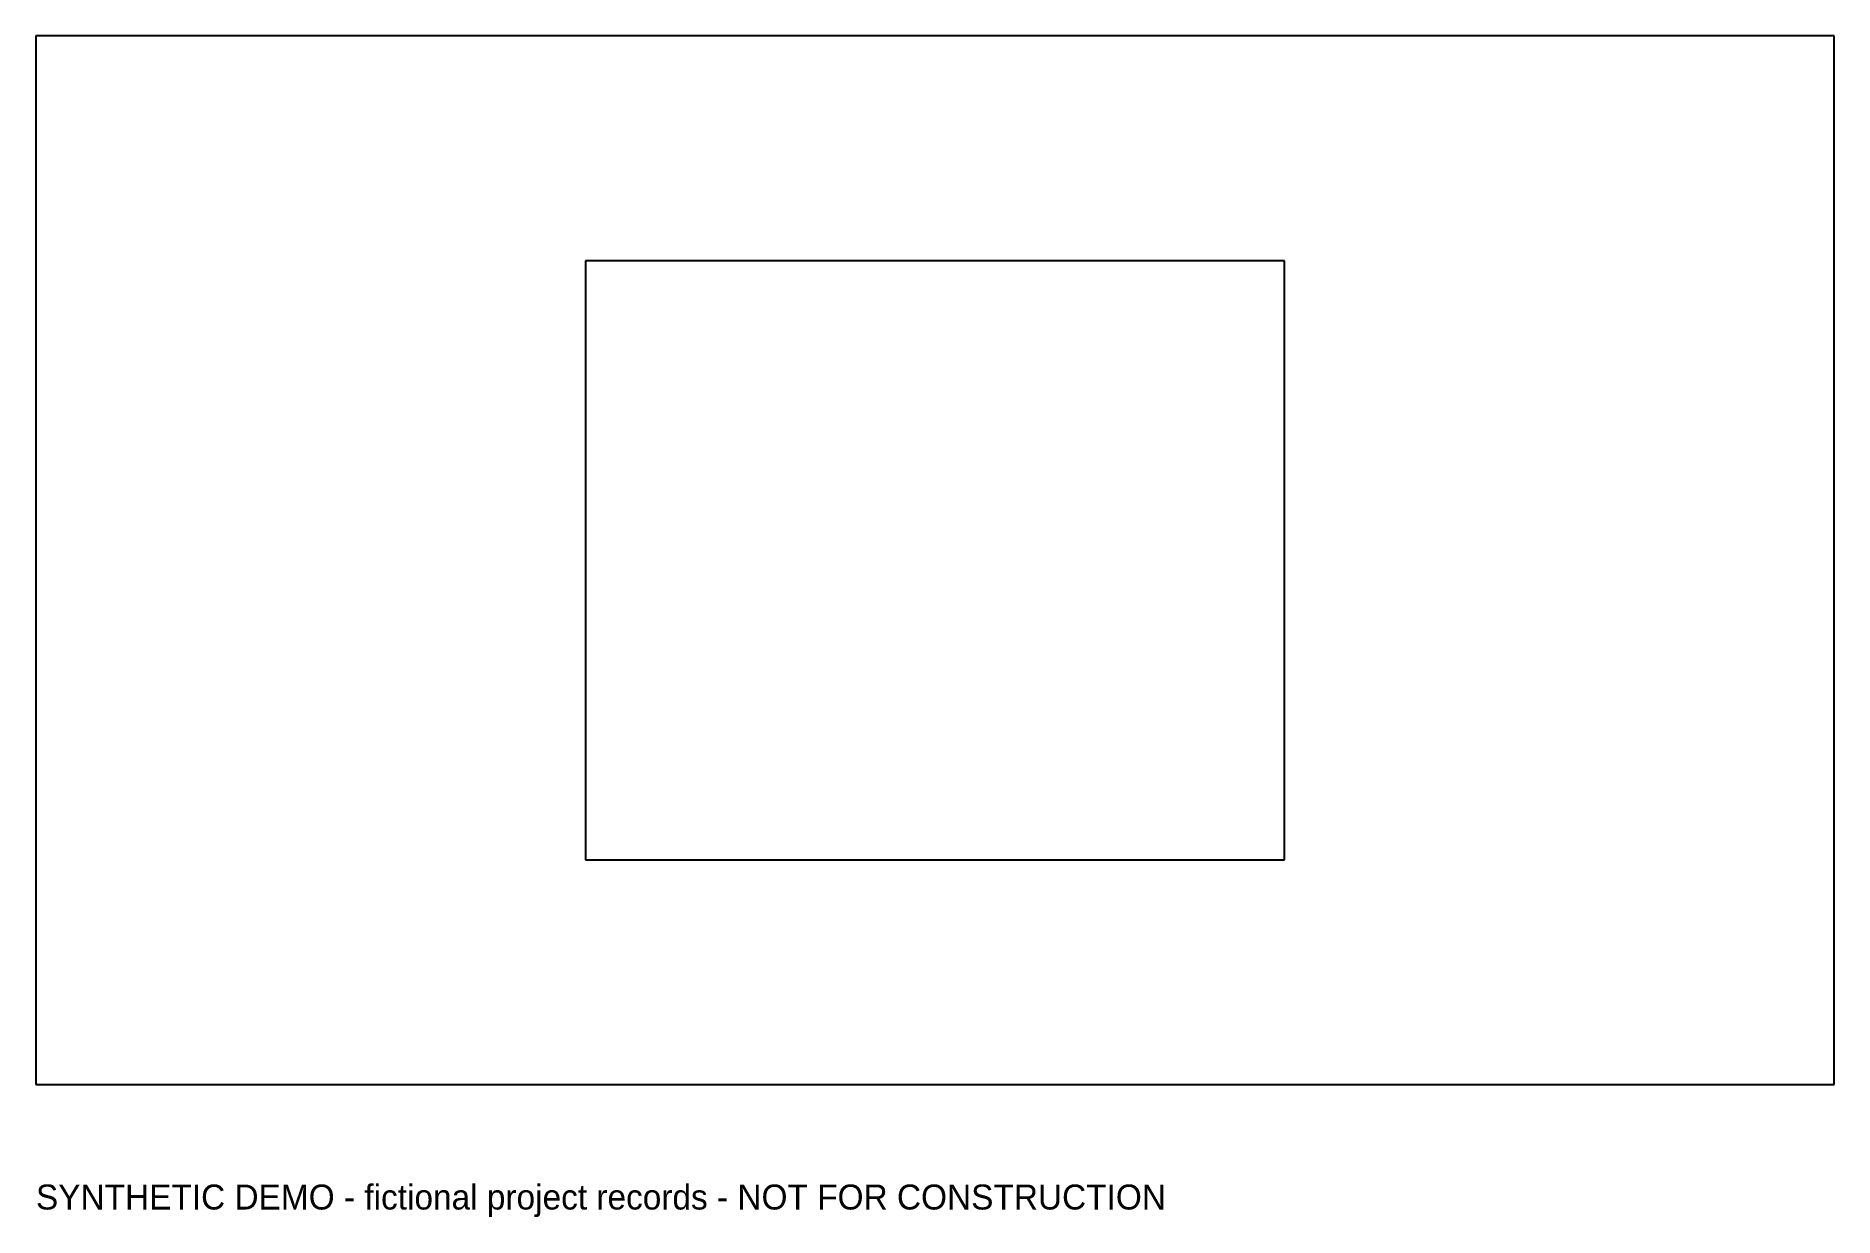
# Model space of a CAD drawing. Extents: x 0 to 72000, y -5302 to 42000.
import ezdxf

# ---------------------------------------------------------------- set-up
doc = ezdxf.new("R2010")
doc.units = 0

msp = doc.modelspace()

# ---------------------------------------------------------------- linework, layer by layer
at = {"layer": 'A-WALL'}
for p, q in [((72000, 42000), (0, 42000)), ((0, 42000), (0, 0)), ((72000, 0), (72000, 42000)), ((50000, 33000), (22000, 33000)), ((22000, 33000), (22000, 9000)), ((50000, 9000), (50000, 33000)), ((22000, 9000), (50000, 9000)), ((0, 0), (72000, 0))]:
    msp.add_line(p, q, dxfattribs=at)

# ---------------------------------------------------------------- texts
at = {"layer": 'A-NOTE'}
msp.add_text('SYNTHETIC DEMO - fictional project records - NOT FOR CONSTRUCTION', height=1000, dxfattribs=at).set_placement((0, -5000))

doc.saveas('drawing.dxf')
